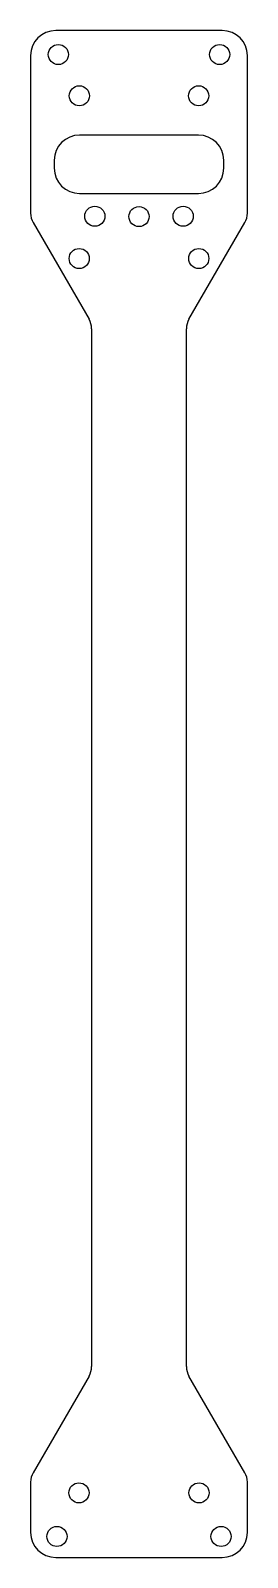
# Model space of a CAD drawing. Header units: millimetres. Extents: x -17 to 17, y 0 to 243.
import ezdxf

# ---------------------------------------------------------------- set-up
doc = ezdxf.new("R2010")
doc.units = ezdxf.units.MM
for name, color, linetype in [('CUTOUT', 7, 'Continuous'), ('HOLE_THROUGH', 1, 'Continuous'), ('OUTLINE', 7, 'Continuous')]:
    doc.layers.add(name, color=color, linetype=linetype)

msp = doc.modelspace()

# ---------------------------------------------------------------- linework, layer by layer
at = {"layer": 'CUTOUT'}
for p, q in [((9.4564, 226.6518), (-9.4564, 226.6518)), ((-13.4804, 222.6278), (-13.4804, 221.3703)), ((13.4804, 221.3703), (13.4804, 222.6278)), ((-9.4564, 217.3463), (9.4564, 217.3463))]:
    msp.add_line(p, q, dxfattribs=at)
for centre, start, end in [((-9.4564, 222.6278), 90, 180), ((9.4564, 222.6278), 0, 90), ((-9.4564, 221.3703), 180, -90), ((9.4564, 221.3703), -90, 0)]:
    msp.add_arc(centre, 4.024, start, end, dxfattribs=at)
at = {"layer": 'HOLE_THROUGH'}
for centre in [(-12.826, 239.478), (12.826, 239.478), (-9.487, 232.899), (9.487, 232.899), (-7.022, 213.705), (0, 213.654), (7.022, 213.705), (-9.507, 206.974), (9.507, 206.974), (-9.547, 10.291), (9.547, 10.291), (-13.048, 3.35), (13.048, 3.35)]:
    msp.add_circle(centre, 1.6, dxfattribs=at)
at = {"layer": 'OUTLINE'}
for p, q in [((13.24, 243.3011), (-13.24, 243.3011)), ((-17.24, 239.3011), (-17.24, 214.19608)), ((17.24, 214.19608), (17.24, 239.3011)), ((-16.838076, 212.69608), (-7.946924, 197.296152)), ((7.946924, 197.296152), (16.838076, 212.69608)), ((-7.545, 195.796152), (-7.545, 30.403848)), ((7.545, 30.403848), (7.545, 195.796152)), ((-7.946924, 28.903848), (-16.838076, 13.50392)), ((16.838076, 13.50392), (7.946924, 28.903848)), ((-17.24, 12.00392), (-17.24, 4)), ((17.24, 4), (17.24, 12.00392)), ((-13.24, 0), (13.24, 0))]:
    msp.add_line(p, q, dxfattribs=at)
for centre, radius, start, end in [((-13.24, 239.3011), 4, 90, 180), ((13.24, 239.3011), 4, 0, 90), ((-14.24, 214.19608), 3, 180, -149.99999798), ((14.24, 214.19608), 3, -30.00000202, 0), ((-10.545, 195.796152), 3, 0, 30.00000202), ((10.545, 195.796152), 3, 149.99999798, 180), ((-10.545, 30.403848), 3, -30.00000202, 0), ((10.545, 30.403848), 3, 180, -149.99999798), ((-14.24, 12.00392), 3, 149.99999798, 180), ((14.24, 12.00392), 3, 0, 30.00000202), ((-13.24, 4), 4, 180, -90), ((13.24, 4), 4, -90, 0)]:
    msp.add_arc(centre, radius, start, end, dxfattribs=at)

doc.saveas('drawing.dxf')
